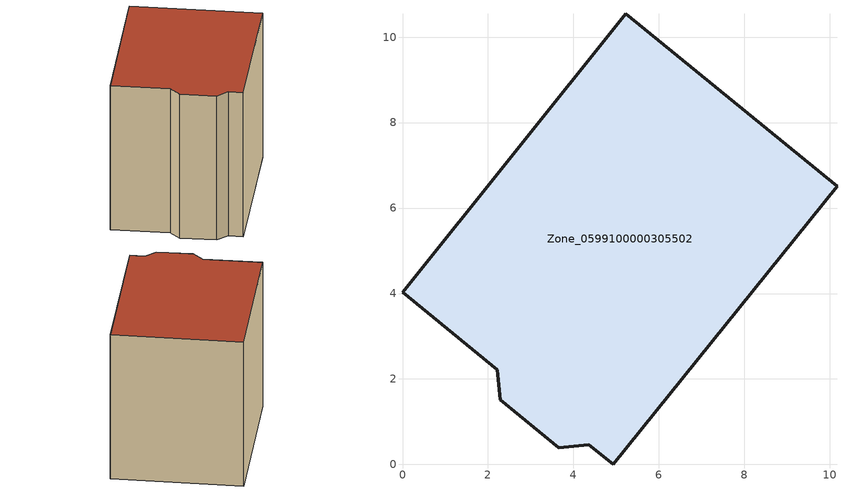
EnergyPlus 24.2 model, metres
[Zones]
Zone_0599100000305502
 floor ground (C_G): 5.22,10.55 10.17,6.51 4.93,0 4.36,0.46 3.66,0.39 2.29,1.51 2.22,2.22 0,4.03 z0
 wall outside (C_F): 2.29,1.51 3.66,0.39 4.36,0.46 4.93,0 10.17,6.51 5.22,10.55 0,4.03 2.22,2.22 2.29,1.51 z0:7.69
 roof outside (C_R): 5.22,10.55 0,4.03 2.22,2.22 2.29,1.51 3.66,0.39 4.36,0.46 4.93,0 10.17,6.51 z7.69
[BUILDING]
Pand.0599100000305502: North Axis=0; Terrain=City; Loads Convergence Tolerance Value=0.04; Temperature Convergence Tolerance Value=0.4; Solar Distribution=FullExterior; Maximum Number of Warmup Days=25; Minimum Number of Warmup Days=1
[Site:Location]
Rotterdam.The.Hague.AP_ZH_NLD Design_Conditions: Latitude=51.96; Longitude=4.45; Time Zone=1; Elevation=-4.5
[SITE:GROUNDTEMPERATURE:BUILDINGSURFACE]
18, 18, 18, 18, 18, 18, 18, 18, 18, 18, 18, 18
[MATERIAL] Thermal Absorptance=0.9; Solar Absorptance=0.7; Visible Absorptance=0.7
Name | Roughness | Thickness | Conductivity | Density | Specific Heat
G.TI.1946 | MediumSmooth | 0.15 | 1 | 540 | 1210
F.TI.1946 | Rough | 0.3 | 0.857143 | 1920 | 840
R.TI.1946 | MediumRough | 0.2 | 0.1 | 1500 | 1000
[CONSTRUCTION]
C_G: G.TI.1946
C_F: F.TI.1946
C_R: R.TI.1946
[ZONE]
Zone_0599100000305502: Type=1; Multiplier=1; Ceiling Height=Autocalculate; Volume=Autocalculate; Floor Area=autocalculate; Part of Total Floor Area=Yes
[ZONEINFILTRATION:DESIGNFLOWRATE]
Infil_Zone_0599100000305502: Zone or ZoneList or Space or SpaceList=Zone_0599100000305502; Schedule=AlwaysOn; Design Flow Rate Calculation Method=Flow/Area; Flow Rate per Floor Area=0.003; Constant Term Coefficient=1; Temperature Term Coefficient=0; Velocity Term Coefficient=0; Velocity Squared Term Coefficient=0
[HVACTEMPLATE:ZONE:IDEALLOADSAIRSYSTEM]
Zone_0599100000305502: Maximum Heating Supply Air Temperature=50; Minimum Cooling Supply Air Temperature=13; Maximum Heating Supply Air Humidity Ratio=0.0156; Minimum Cooling Supply Air Humidity Ratio=0.0077; Heating Limit=NoLimit; Cooling Limit=NoLimit; Dehumidification Control Type=ConstantSensibleHeatRatio; Cooling Sensible Heat Ratio=0.7; Dehumidification Setpoint=60; Humidification Control Type=None; Humidification Setpoint=30; Outdoor Air Method=None; Outdoor Air Flow Rate per Person=0.00944; Outdoor Air Flow Rate per Zone Floor Area=0; Outdoor Air Flow Rate per Zone=0; Demand Controlled Ventilation Type=None; Outdoor Air Economizer Type=NoEconomizer; Heat Recovery Type=None; Sensible Heat Recovery Effectiveness=0.7; Latent Heat Recovery Effectiveness=0.65
[ZONECONTROL:THERMOSTAT]
ThermostatControl_Zone_0599100000305502: Zone or ZoneList=Zone_0599100000305502; Control Type Schedule=DualSetpointControlType; Control 1=Thermostat_Zone_0599100000305502; Temperature Difference Between Cutout And Setpoint=0
[THERMOSTATSETPOINT:DUALSETPOINT]
Thermostat_Zone_0599100000305502: Heating Setpoint Temperature Schedule=HeatingSetpoint_Zone_0599100000305502; Cooling Setpoint Temperature Schedule=CoolingSetpoint_Zone_0599100000305502
[SCHEDULE:COMPACT]
HeatingSetpoint_Zone_0599100000305502: Through: 12/31, For: AllDays, Until: 24:00, 21
CoolingSetpoint_Zone_0599100000305502: Through: 12/31, For: AllDays, Until: 24:00, 24
DualSetpointControlType: Through: 12/31, For: AllDays, Until: 24:00, 4
AlwaysOn: Through: 12/31, For: AllDays, Until: 24:00, 1
